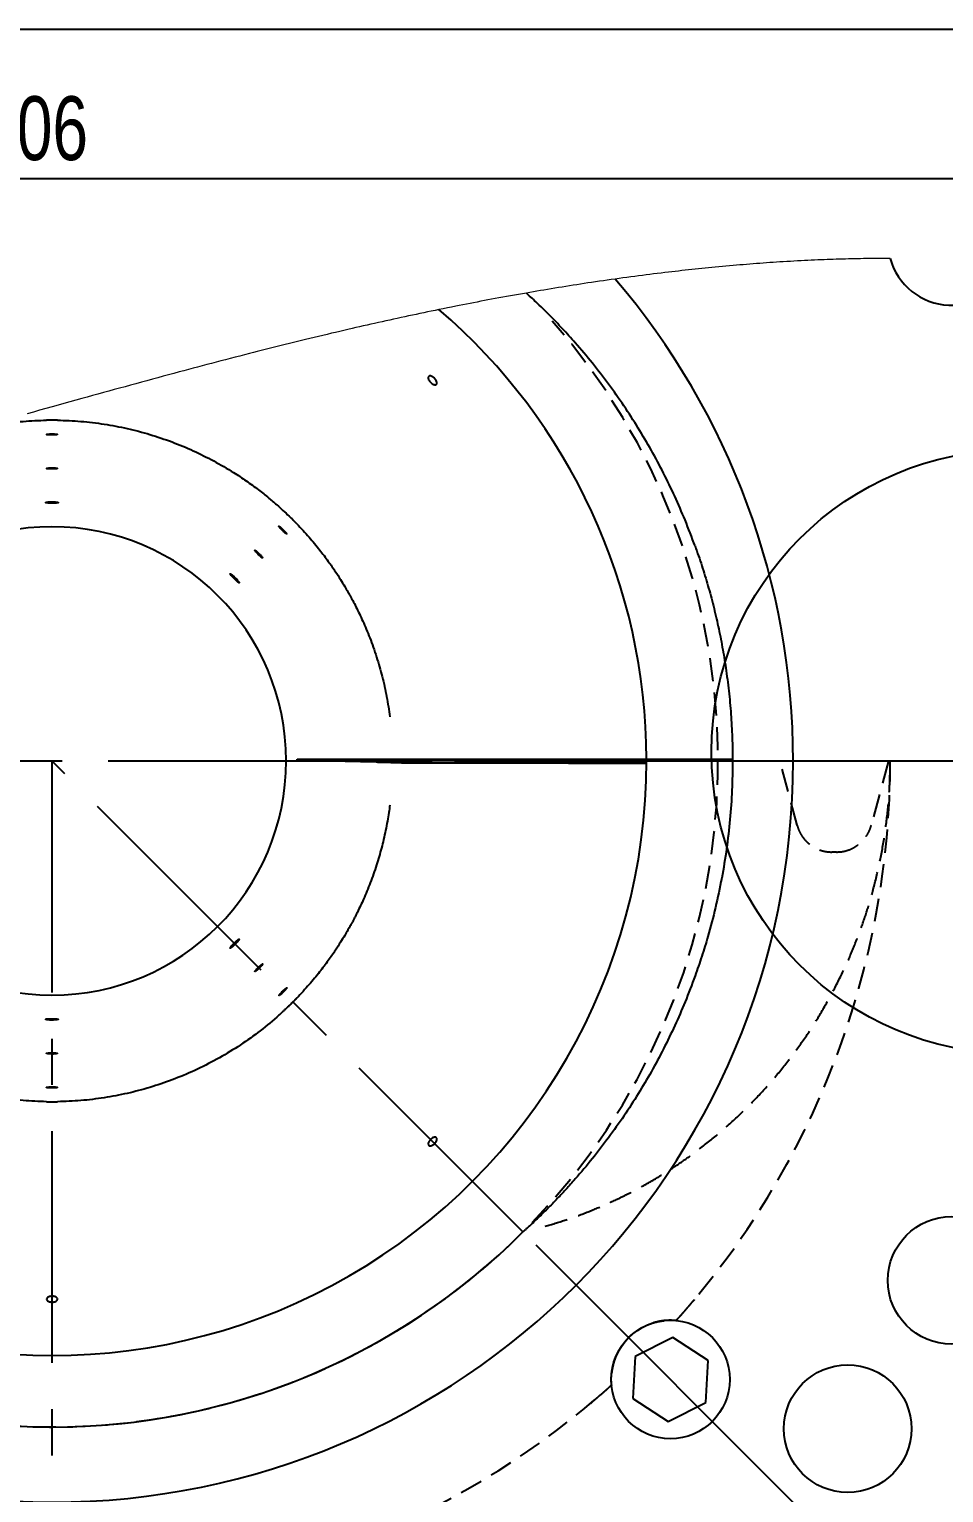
# Model space of a CAD drawing. Header units: millimetres. Extents: x 8 to 872, y 8 to 585.
# Drawn here: x 116.1 to 166.3, y 504.7 to 585 of the extents above; entities that cross this region are included whole.
import ezdxf

# ---------------------------------------------------------------- set-up
doc = ezdxf.new("R2010")
doc.units = ezdxf.units.MM
doc.linetypes.add('CENTERX2', pattern=[20.32, 12.7, -2.54, 2.54, -2.54])
doc.linetypes.add('HIDDEN', pattern=[1.905, 1.27, -0.635])
for name, color, linetype in [('CENTERLINE', 4, 'CENTERX2'), ('DETAIL', 3, 'Continuous'), ('DIMENSIONS', 2, 'Continuous'), ('HIDDEN', 3, 'HIDDEN')]:
    doc.layers.add(name, color=color, linetype=linetype)
doc.layers.add('OUTLINE', color=7, linetype='Continuous', lineweight=25)
doc.styles.add('SLDTEXTSTYLE0', font='TXT', dxfattribs={"width": 0.75})
doc.dimstyles.new('SLDDIMSTYLE2', dxfattribs={"dimtxt": 3.5, "dimasz": 2, "dimexe": 0, "dimexo": 0.0625, "dimgap": 0.875, "dimtad": 1, "dimrnd": 1e-09, "dimzin": 12, "dimdsep": 46, "dimtxsty": 'SLDTEXTSTYLE0', "dimsah": 1, "dimcen": 0.09, "dimadec": 0, "dimazin": 3, "dimtfac": 1, "dimtofl": 0, "dimtmove": 0, "dimatfit": 3, "dimfxl": 0, "dimfrac": 2, "dimtolj": 1, "dimtzin": 12, "dimarcsym": 0})
doc.dimstyles.new('SLDDIMSTYLE8', dxfattribs={"dimtxt": 3.5, "dimasz": 2, "dimexe": 0, "dimexo": 0.0625, "dimgap": 0.875, "dimtad": 1, "dimdec": 4, "dimzin": 12, "dimdsep": 46, "dimtxsty": 'SLDTEXTSTYLE0', "dimsah": 1, "dimcen": 0.09, "dimazin": 3, "dimtfac": 1, "dimtofl": 0, "dimtmove": 0, "dimatfit": 3, "dimfxl": 0, "dimfrac": 2, "dimtolj": 1, "dimtzin": 12, "dimarcsym": 0})

# ---------------------------------------------------------------- blocks, each defined once
blk = doc.blocks.new('_D_62')
at = {"layer": 'DIMENSIONS'}
for p, q in [((169.48, 544.855), (205.285, 544.855)), ((143.911, 518.303), (179.532, 482.682))]:
    blk.add_line(p, q, dxfattribs=at)
blk.add_arc((117.359, 544.855), 85.926, 315, 0, dxfattribs=at)
for points in [[(203.285, 544.855), (202.761, 542.861), (203.761, 542.849)], [(178.118, 484.096), (179.873, 485.178), (179.158, 485.876)]]:
    blk.add_solid(points, dxfattribs=at)
at = {"layer": 'DIMENSIONS', "char_height": 3.5, "attachment_point": 1, "rotation": 67.5, "style": 'SLDTEXTSTYLE0'}
for s, insert in [('Relief', (191.837, 511.917)), ('45°', (188.642, 504.203))]:
    blk.add_mtext(s, dxfattribs=dict(at, insert=insert))
blk = doc.blocks.new('_D_65')
at = {"layer": 'DIMENSIONS'}
for p, q in [((64.359, 545.855), (64.359, 578.811)), ((170.359, 545.855), (170.359, 578.811)), ((64.359, 576.811), (170.359, 576.811))]:
    blk.add_line(p, q, dxfattribs=at)
for points in [[(64.359, 576.811), (66.359, 576.311), (66.359, 577.311)], [(170.359, 576.811), (168.359, 577.311), (168.359, 576.311)]]:
    blk.add_solid(points, dxfattribs=at)
at = {"layer": 'DIMENSIONS', "insert": (113.48, 581.323), "char_height": 3.5, "attachment_point": 1, "style": 'SLDTEXTSTYLE0'}
blk.add_mtext('106', dxfattribs=at)

msp = doc.modelspace()

# ---------------------------------------------------------------- linework, layer by layer
at = {"color": 7, "linetype": 'Continuous', "lineweight": 18, "flags": 128}
msp.add_lwpolyline([(163.35133, 572.42438), (163.18766, 572.42447), (163.02387, 572.42425), (162.85998, 572.4237), (162.69598, 572.42285), (162.53187, 572.42168), (162.37061, 572.42022), (162.20924, 572.41847), (162.04778, 572.41641), (161.88623, 572.41406), (161.72129, 572.41136), (161.55626, 572.40834), (161.39114, 572.40503), (161.22592, 572.4014), (161.06062, 572.39748), (160.89523, 572.39325), (160.72976, 572.38872), (160.56421, 572.38389), (160.39858, 572.37876), (160.23286, 572.37334), (160.06707, 572.36762), (159.90121, 572.36161), (159.73527, 572.3553), (159.56926, 572.3487), (159.38658, 572.34111), (159.2038, 572.33317), (159.02095, 572.32488), (158.83802, 572.31625), (158.65501, 572.30727), (158.46084, 572.29737), (158.26658, 572.28709), (158.07225, 572.27643), (157.87784, 572.26539), (157.68337, 572.25397), (157.48882, 572.24218), (157.30534, 572.23072), (157.1218, 572.21893), (156.9382, 572.20682), (156.75455, 572.19438), (156.57086, 572.18161), (156.38711, 572.16852), (156.20333, 572.15511), (156.0195, 572.14138), (155.83563, 572.12734), (155.65173, 572.11298), (155.47108, 572.09857), (155.29039, 572.08386), (155.10968, 572.06886), (154.92893, 572.05355), (154.73373, 572.03669), (154.53849, 572.01949), (154.34324, 572.00194), (154.14796, 571.98406), (153.95267, 571.96584), (153.75736, 571.94729), (153.5732, 571.92949), (153.38903, 571.9114), (153.20485, 571.89302), (153.02068, 571.87435), (152.8365, 571.85538), (152.65232, 571.83614), (152.46815, 571.81661), (152.28398, 571.79679), (152.09982, 571.77669), (151.91567, 571.75632), (151.73482, 571.73603), (151.55398, 571.71549), (151.37316, 571.69467), (151.19237, 571.6736), (150.98694, 571.64933), (150.78154, 571.62473), (150.57618, 571.59979), (150.37085, 571.57453), (150.16557, 571.54893), (149.96032, 571.52301), (149.75513, 571.49678), (149.54998, 571.47021), (149.33512, 571.44205), (149.12033, 571.41354), (148.9056, 571.38468), (148.69094, 571.35549), (148.47635, 571.32595), (148.26184, 571.29608), (148.04648, 571.26575), (147.8312, 571.23509), (147.61601, 571.2041), (147.40092, 571.17278), (147.18592, 571.14114), (146.97102, 571.10917), (146.76849, 571.07875), (146.56607, 571.04804), (146.36374, 571.01705), (146.16151, 570.98579), (145.95939, 570.95426), (145.75738, 570.92245), (145.55548, 570.89038), (145.35369, 570.85805), (145.15202, 570.82545), (144.95048, 570.79259), (144.75265, 570.76006), (144.55495, 570.72729), (144.35737, 570.69427), (144.15992, 570.66101), (143.96764, 570.62837), (143.77548, 570.5955), (143.58345, 570.5624), (143.39156, 570.52909), (143.17452, 570.49111), (142.95765, 570.45286), (142.74097, 570.41433), (142.52447, 570.37553), (142.30817, 570.33645), (142.09205, 570.29712), (141.87614, 570.25751), (141.6784, 570.22098), (141.48084, 570.18424), (141.28344, 570.14728), (141.08623, 570.11011), (140.88921, 570.07272), (140.69237, 570.03514), (140.49571, 569.99734), (140.29925, 569.95935), (140.10299, 569.92115), (139.90692, 569.88276), (139.71106, 569.84417), (139.5154, 569.80539), (139.28507, 569.75944), (139.05503, 569.71322), (138.82529, 569.66675), (138.59586, 569.62003), (138.38521, 569.57686), (138.17482, 569.53347), (137.96471, 569.48989), (137.75485, 569.4461), (137.54526, 569.40211), (137.33967, 569.35871), (137.13433, 569.31512), (136.92924, 569.27135), (136.7244, 569.22739), (136.51563, 569.18234), (136.30711, 569.1371), (136.09885, 569.09168), (135.89085, 569.04607), (135.68309, 569.00028), (135.47558, 568.95431), (135.26831, 568.90816), (135.06129, 568.86184), (134.85452, 568.81534), (134.64799, 568.76867), (134.4417, 568.72183), (134.23564, 568.67482), (134.02983, 568.62765), (133.82424, 568.58031), (133.59838, 568.52806), (133.37279, 568.47562), (133.14748, 568.42298), (132.92244, 568.37016), (132.69768, 568.31716), (132.4596, 568.26075), (132.22182, 568.20413), (131.98434, 568.14733), (131.74716, 568.09033), (131.51027, 568.03314), (131.27368, 567.97577), (131.05087, 567.92151), (130.82832, 567.86709), (130.60602, 567.81251), (130.38398, 567.75778), (130.16218, 567.7029), (129.94063, 567.64788), (129.71933, 567.5927), (129.49826, 567.53739), (129.27744, 567.48194), (129.05686, 567.42635), (128.84045, 567.37163), (128.62426, 567.31678), (128.40829, 567.26181), (128.19255, 567.20672), (127.92955, 567.13932), (127.66687, 567.07176), (127.40451, 567.00403), (127.14247, 566.93614), (126.88074, 566.8681), (126.62398, 566.80113), (126.36752, 566.73401), (126.11135, 566.66677), (125.85546, 566.59939), (125.60311, 566.53274), (125.35104, 566.46598), (125.09923, 566.39911), (124.84769, 566.33213), (124.59642, 566.26504), (124.3454, 566.19785), (124.04988, 566.11854), (123.75472, 566.03911), (123.4599, 565.95956), (123.16541, 565.8799), (122.86526, 565.79851), (122.56545, 565.71702), (122.26598, 565.63544), (121.96683, 565.55378), (121.66801, 565.47204), (121.3695, 565.39024), (121.0713, 565.30837), (120.77341, 565.22645), (120.47582, 565.14449), (120.17852, 565.0625), (119.8815, 564.98047), (119.58477, 564.89843), (119.28831, 564.81637), (118.99213, 564.73431), (118.66662, 564.64405), (118.34143, 564.5538), (118.01654, 564.46358), (117.69194, 564.37339), (117.36763, 564.28325), (117.02397, 564.18771), (116.68061, 564.09225), (116.33755, 563.99687), (115.99478, 563.9016)], dxfattribs=at)
at = {"layer": 'CENTERLINE'}
for p, q in [((79.80918, 544.85491), (154.90918, 544.85491)), ((143.20394, 519.01015), (117.35918, 544.85491)), ((117.35918, 544.85491), (117.35918, 464.40584))]:
    msp.add_line(p, q, dxfattribs=at)
at = {"layer": 'DETAIL'}
msp.add_circle((170.10918, 545.35491), 16.55999, dxfattribs=at)
at = {"layer": 'HIDDEN'}
for p, q in [((154.70918, 544.85491), (157.30843, 544.85491)), ((158.2427, 541.33727), (157.30843, 544.85491)), ((163.26165, 544.85491), (162.32556, 541.33727)), ((163.26165, 544.85491), (163.35918, 544.85491)), ((160.40779, 539.85491), (160.15854, 539.85491))]:
    msp.add_line(p, q, dxfattribs=at)
for centre, radius, start, end in [((117.35918, 544.85491), 36.55, 160.8378047, 41.3195686), ((117.35918, 544.85491), 46, 318.1240034, 0.0000003), ((117.35918, 544.8549), 36.55, 224.9999969, 315.0000031), ((117.35919, 544.85489), 45.99999, 273.1239975, 311.8760016)]:
    msp.add_arc(centre, radius, start, end, dxfattribs=at)
for points, knots in [([(144.42475, 519.32279), (144.78668, 519.43053), (145.5113, 519.64622), (146.57894, 520.0321), (147.63042, 520.46239), (148.67354, 520.94601), (149.70593, 521.48304), (150.72491, 522.07416), (151.71677, 522.71177), (152.7491, 523.44378), (153.81178, 524.28248), (154.89305, 525.23798), (155.92309, 526.25356), (156.89738, 527.32449), (157.81158, 528.4459), (158.66429, 529.61772), (159.4527, 530.83781), (160.17595, 532.10268), (160.77995, 533.30636), (161.28012, 534.43645), (161.69222, 535.48378), (162.06043, 536.54771), (162.41612, 537.73292), (162.74098, 539.04366), (163.01605, 540.4814), (163.21224, 541.93318), (163.33599, 543.39256), (163.35146, 544.36781), (163.35918, 544.85491)], [0, 0, 0, 0, 0.03321542, 0.06649958, 0.09981857, 0.13313746, 0.16761299, 0.20215811, 0.23673585, 0.27130846, 0.31345285, 0.35576685, 0.39818644, 0.44064444, 0.48307302, 0.52540521, 0.56807416, 0.61080311, 0.65352484, 0.68648814, 0.71949292, 0.75250856, 0.78550433, 0.82832245, 0.87124783, 0.91421412, 0.95715372, 1, 1, 1, 1]), ([(158.2427, 541.33727), (158.27667, 541.23067), (158.34443, 541.01801), (158.51014, 540.72645), (158.71774, 540.46701), (158.96584, 540.24489), (159.2484, 540.06733), (159.54855, 539.94319), (159.85479, 539.86868), (160.0573, 539.8595), (160.15854, 539.85491)], [0, 0, 0, 0, 0.12869696, 0.25674112, 0.38392232, 0.51038825, 0.63880292, 0.76673826, 0.88339221, 1, 1, 1, 1]), ([(160.40779, 539.85491), (160.51735, 539.8603), (160.7368, 539.87111), (161.06148, 539.95686), (161.37208, 540.09566), (161.65783, 540.28842), (161.9057, 540.52797), (162.09761, 540.7903), (162.23988, 541.06266), (162.29697, 541.24565), (162.32556, 541.33727)], [0, 0, 0, 0, 0.12612772, 0.25261559, 0.38426049, 0.516601, 0.64769223, 0.77948163, 0.88958443, 1, 1, 1, 1]), ([(151.81383, 514.37742), (151.71099, 514.26198), (151.49586, 514.0205), (151.85497, 514.42299), (152.01482, 514.60594), (152.1914, 514.80928), (152.33099, 514.97206), (152.43846, 515.09829), (152.52354, 515.19908), (152.5592, 515.24134), (152.59978, 515.28966), (152.55347, 515.23462), (152.51767, 515.19202), (152.42806, 515.08605), (152.31881, 514.95782), (152.17496, 514.7903), (152.00435, 514.59362), (151.88013, 514.45265), (151.81383, 514.37742)], [0, 0, 0, 0, 0.1022092, 0.21380308, 0.31381866, 0.40037192, 0.47243701, 0.52950548, 0.57047887, 0.59468288, 0.60220916, 0.61150455, 0.6376763, 0.68022688, 0.73834238, 0.81177916, 0.89954992, 1, 1, 1, 1]), ([(151.61038, 514.14895), (151.4924, 514.15643), (151.25525, 514.17145), (150.89804, 514.14465), (150.54299, 514.08152), (150.19467, 513.97674), (149.85774, 513.83335), (149.54203, 513.6552), (149.25218, 513.44493), (148.9901, 513.20825), (148.75738, 512.94779), (148.5572, 512.66717), (148.38945, 512.37177), (148.25294, 512.06058), (148.15028, 511.73684), (148.08243, 511.40482), (148.04177, 511.02582), (148.05655, 510.75875), (148.06513, 510.60371)], [0, 0, 0, 0, 0.0619111, 0.1244403, 0.18721541, 0.25064223, 0.31467485, 0.37879452, 0.44024717, 0.50201193, 0.56356276, 0.62297084, 0.68237247, 0.74132727, 0.80078587, 0.8600442, 0.91874796, 1, 1, 1, 1]), ([(148.06513, 510.60371), (148.05762, 510.7231), (148.04253, 510.96271), (148.07024, 511.32303), (148.13462, 511.67984), (148.24063, 512.02855), (148.38489, 512.36471), (148.56457, 512.68101), (148.7777, 512.97275), (149.01932, 513.23759), (149.28667, 513.47324), (149.57656, 513.67606), (149.88388, 513.84553), (150.20759, 513.9814), (150.54422, 514.08092), (150.88916, 514.14326), (151.24627, 514.17185), (151.48634, 514.15675), (151.61038, 514.14895)], [0, 0, 0, 0, 0.062644338, 0.125728219, 0.188862095, 0.252389406, 0.316339737, 0.380244586, 0.442662729, 0.505342948, 0.567810706, 0.629085168, 0.690436262, 0.751436547, 0.812761393, 0.87404928, 0.934922982, 1, 1, 1, 1]), ([(147.83667, 510.40026), (147.95211, 510.5031), (148.19359, 510.71823), (147.7911, 510.35912), (147.60815, 510.19927), (147.40481, 510.02269), (147.24202, 509.8831), (147.1158, 509.77563), (147.01501, 509.69056), (146.97275, 509.65489), (146.92443, 509.61431), (146.97947, 509.66061), (147.02207, 509.69642), (147.12803, 509.78603), (147.25627, 509.89527), (147.42378, 510.03913), (147.62047, 510.20974), (147.76144, 510.33396), (147.83667, 510.40026)], [0, 0, 0, 0, 0.10220957, 0.21380381, 0.3138193, 0.400372, 0.47243702, 0.52950544, 0.57047927, 0.59468278, 0.60220953, 0.61150491, 0.63767663, 0.68022717, 0.73834229, 0.81177934, 0.89955002, 1, 1, 1, 1])]:
    msp.add_open_spline(points, degree=3, knots=knots, dxfattribs=at)
at = {"layer": 'OUTLINE'}
for p, q in [((8, 585), (832, 585)), ((117.65786, 563.55252), (117.65902, 563.5525)), ((130.20918, 544.85491), (132.578, 544.85491)), ((130.20918, 544.85491), (130.81254, 544.85491)), ((130.81217, 544.95491), (135.14792, 544.95491)), ((132.578, 544.85491), (135.14811, 544.79778)), ((138.61027, 544.85491), (132.578, 544.85491)), ((135.14792, 544.95491), (136.0587, 544.95491)), ((136.0587, 544.95491), (142.12573, 544.95491)), ((141.131, 544.79903), (138.61027, 544.85491)), ((143.15645, 544.85491), (138.61027, 544.85491)), ((143.15645, 544.85491), (140.17249, 544.85491)), ((142.08363, 544.76366), (142.08294, 544.76623)), ((142.12564, 544.74668), (142.1986, 544.74659)), ((142.12573, 544.95491), (142.19864, 544.95491)), ((142.19864, 544.95491), (149.9629, 544.95491)), ((144.64254, 544.85491), (143.15645, 544.85491)), ((147.08401, 544.85491), (143.15645, 544.85491)), ((143.17249, 544.9148), (143.16169, 544.95491)), ((144.64254, 544.85491), (147.06945, 544.80029)), ((146.35574, 544.75224), (144.8709, 544.75417)), ((148.05918, 544.85491), (147.08401, 544.85491)), ((148.03239, 544.95491), (148.05918, 544.85491)), ((148.03542, 544.76623), (148.03473, 544.76366)), ((148.99022, 544.85491), (148.05918, 544.85491)), ((148.97274, 544.76034), (149.98402, 544.75892)), ((149.98416, 544.85491), (148.99022, 544.85491)), ((149.98401, 544.95491), (154.70734, 544.95491)), ((149.98416, 544.85491), (154.70918, 544.85491)), ((154.70918, 544.85491), (158.0304, 544.85491)), ((158.0304, 544.85491), (170.35918, 544.85491)), ((158.0304, 544.85491), (168.4798, 544.85491)), ((117.0605, 526.15729), (117.05934, 526.15731)), ((151.43111, 513.21947), (149.36892, 512.17991)), ((153.3625, 511.95335), (151.43111, 513.21947)), ((149.36892, 512.17991), (149.23812, 509.87421)), ((153.2317, 509.64765), (153.3625, 511.95335)), ((149.23812, 509.87421), (151.1695, 508.60809)), ((151.1695, 508.60809), (153.2317, 509.64765))]:
    msp.add_line(p, q, dxfattribs=at)
at = {"layer": 'OUTLINE', "flags": 128}
msp.add_lwpolyline([(143.15645, 544.85491), (143.16536, 544.86157), (143.17071, 544.88154), (143.17249, 544.9148)], dxfattribs=at)
at = {"layer": 'OUTLINE'}
for centre, radius in [((166.72263, 516.35491), 3.5), ((151.30031, 510.91378), 3.25), ((161.02372, 508.21601), 3.5)]:
    msp.add_circle(centre, radius, dxfattribs=at)
for centre, radius, start, end in [((166.72246, 573.35108), 3.49618, 195.3706482, 339.4918572), ((117.36304, 544.85562), 40.66736, 359.9989902, 40.5539892), ((117.36629, 544.85653), 32.61787, 0.172797, 49.3937505), ((117.35918, 544.85491), 12.85, 0.0000004, 179.9999996), ((117.35918, 544.85491), 40.67122, 180.0000026, 359.9999974), ((117.35918, 544.8549), 32.62498, 179.9999967, 0.0000033), ((117.35918, 544.85491), 12.85, 180.0000005, 359.9999995), ((117.39063, 544.85491), 13.42191, 359.9999993, 0.4268856), ((117.35918, 544.8549), 36.55, 224.9999969, 315.0000031)]:
    msp.add_arc(centre, radius, start, end, dxfattribs=at)
for points, knots in [([(152.64853, 556.6488), (152.46956, 557.12636), (152.12504, 558.04566), (151.54169, 559.37775), (150.92524, 560.65251), (150.25658, 561.90072), (149.53156, 563.13188), (148.74879, 564.34291), (147.9084, 565.53116), (147.01961, 566.68292), (146.17186, 567.69155), (145.38052, 568.56662), (144.65951, 569.31776), (144.07191, 569.89413), (143.64705, 570.29473), (143.47145, 570.4558), (143.39156, 570.52909)], [0, 0, 0, 0, 0.09080077, 0.17478934, 0.25884482, 0.34289529, 0.42686856, 0.51320167, 0.59959692, 0.6859585, 0.77219042, 0.83414812, 0.89602009, 0.95756851, 0.98069511, 1, 1, 1, 1]), ([(138.38909, 565.81251), (138.40165, 565.79636), (138.43269, 565.75641), (138.46781, 565.68828), (138.48606, 565.61397), (138.47725, 565.54808), (138.43377, 565.50306), (138.36844, 565.49266), (138.29431, 565.50954), (138.21532, 565.54986), (138.13922, 565.60971), (138.07377, 565.68285), (138.02576, 565.76172), (138.00026, 565.83833), (137.99975, 565.90732), (138.03254, 565.96118), (138.09329, 565.9822), (138.16497, 565.97295), (138.24294, 565.9395), (138.32147, 565.88571), (138.36625, 565.83724), (138.38909, 565.81251)], [0, 0, 0, 0, 0.04168187, 0.10305222, 0.15467417, 0.19607739, 0.23256225, 0.27359176, 0.32473417, 0.38572178, 0.45289364, 0.52106106, 0.58481427, 0.63976628, 0.68415076, 0.72122849, 0.75989645, 0.80763873, 0.86580386, 0.93155061, 1, 1, 1, 1]), ([(104.35, 558.28812), (104.38544, 558.32228), (104.45674, 558.39102), (104.56541, 558.49369), (104.67618, 558.59679), (104.78917, 558.70022), (104.90437, 558.80395), (105.31839, 559.17053), (106.05539, 559.77201), (107.15854, 560.54702), (108.31467, 561.24065), (109.51773, 561.84923), (110.74303, 562.36195), (111.98234, 562.78058), (113.22818, 563.10835), (114.49362, 563.34793), (115.77253, 563.50627), (116.63041, 563.53709), (117.05934, 563.5525)], [0, 0, 0, 0, 0.01048292, 0.02109675, 0.03184142, 0.04271693, 0.05372333, 0.0648606, 0.16050218, 0.25614375, 0.35178531, 0.44742686, 0.54306842, 0.63445474, 0.72584108, 0.81722741, 0.90861369, 1, 1, 1, 1]), ([(117.65902, 563.55247), (117.65448, 563.55266), (117.63465, 563.55347), (117.5905, 563.55486), (117.52027, 563.55666), (117.43187, 563.55797), (117.33529, 563.55828), (117.24143, 563.55741), (117.16083, 563.55583), (117.10258, 563.554), (117.07132, 563.55306), (117.06025, 563.55252), (117.05934, 563.55247)], [0, 0, 0, 0, 0.02274331, 0.09924986, 0.22093154, 0.37410629, 0.54141115, 0.703966, 0.84358808, 0.94458221, 0.99545617, 1, 1, 1, 1]), ([(117.65902, 563.5525), (118.08796, 563.53709), (118.94583, 563.50627), (120.22474, 563.34793), (121.49018, 563.10835), (122.73602, 562.78058), (123.94697, 562.37153), (125.11805, 561.8848), (126.24486, 561.32495), (127.20843, 560.76247), (128.01978, 560.22603), (128.66443, 559.75741), (129.09709, 559.41442), (129.33355, 559.21832), (129.40686, 559.15688), (129.47985, 559.09508), (129.55253, 559.0329), (129.62488, 558.97034), (129.90234, 558.72822), (130.14694, 558.49722), (130.36836, 558.28812)], [0, 0, 0, 0, 0.09138329, 0.18276648, 0.27414973, 0.36553298, 0.45691622, 0.54618116, 0.63544609, 0.72471096, 0.78363208, 0.84255329, 0.89440477, 0.90119534, 0.90798584, 0.91477633, 0.92156685, 0.92835738, 0.93514786, 1, 1, 1, 1]), ([(117.57739, 562.78751), (117.56143, 562.78908), (117.51511, 562.79363), (117.4353, 562.79711), (117.33832, 562.79846), (117.24565, 562.79513), (117.15961, 562.79238), (117.11097, 562.77909), (117.05938, 562.78104), (117.06583, 562.75026), (117.11361, 562.75587), (117.16891, 562.74276), (117.25501, 562.74206), (117.34905, 562.73936), (117.44542, 562.74132), (117.53179, 562.74247), (117.5989, 562.75335), (117.64017, 562.74997), (117.66612, 562.77407), (117.61532, 562.78129), (117.59273, 562.785), (117.57739, 562.78751)], [0, 0, 0, 0, 0.03972838, 0.11524889, 0.19802791, 0.27884434, 0.34871538, 0.39993932, 0.42720559, 0.43530653, 0.46512072, 0.51854285, 0.58995537, 0.67143223, 0.7538515, 0.82799859, 0.88563466, 0.92055805, 0.93122709, 0.95333458, 1, 1, 1, 1]), ([(117.53744, 560.92848), (117.51928, 560.92985), (117.46871, 560.93367), (117.38462, 560.93607), (117.28759, 560.93483), (117.19998, 560.93164), (117.12633, 560.92104), (117.08624, 560.91943), (117.05047, 560.89919), (117.09495, 560.8859), (117.13515, 560.88245), (117.2143, 560.87584), (117.30313, 560.87366), (117.40119, 560.87328), (117.49136, 560.87577), (117.57432, 560.88035), (117.61608, 560.88716), (117.66622, 560.89453), (117.64, 560.91977), (117.59847, 560.91892), (117.5608, 560.92482), (117.53744, 560.92848)], [0, 0, 0, 0, 0.04493757, 0.12511668, 0.20770184, 0.28352139, 0.34420339, 0.3832013, 0.39770682, 0.41581124, 0.45850838, 0.52209112, 0.59962589, 0.68245775, 0.76132074, 0.82743108, 0.87353981, 0.89523793, 0.90672618, 0.94215219, 1, 1, 1, 1]), ([(117.64098, 559.05389), (117.6244, 559.0562), (117.57476, 559.0631), (117.4865, 559.06898), (117.37605, 559.0723), (117.26352, 559.06994), (117.16225, 559.0662), (117.08161, 559.05174), (117.03375, 559.05203), (117.00033, 559.02382), (117.05753, 559.01376), (117.10563, 559.00707), (117.20149, 559.00149), (117.3063, 558.99887), (117.42074, 558.9991), (117.52471, 559.00151), (117.61819, 559.00835), (117.66537, 559.01294), (117.71905, 559.0267), (117.67986, 559.05174), (117.65745, 559.05298), (117.64098, 559.05389)], [0, 0, 0, 0, 0.0354068, 0.10598247, 0.18689181, 0.26915212, 0.3436535, 0.40219939, 0.4385136, 0.45068825, 0.47148657, 0.51675127, 0.58226015, 0.66083002, 0.74366396, 0.82148909, 0.88565158, 0.9291375, 0.94804019, 0.96182123, 1, 1, 1, 1]), ([(130.79239, 557.86408), (130.78931, 557.86742), (130.77586, 557.88202), (130.74562, 557.91421), (130.69723, 557.96514), (130.63564, 558.02857), (130.56757, 558.09708), (130.50058, 558.16284), (130.44247, 558.21871), (130.4, 558.25862), (130.37722, 558.28005), (130.36902, 558.28749), (130.36834, 558.2881)], [0, 0, 0, 0, 0.02274283, 0.0992494, 0.22093093, 0.37410654, 0.54141141, 0.7039682, 0.84358964, 0.94458294, 0.99545708, 1, 1, 1, 1]), ([(130.20235, 557.36993), (130.19295, 557.3817), (130.16517, 557.41648), (130.11317, 557.47413), (130.04692, 557.5433), (129.97772, 557.60876), (129.91536, 557.66812), (129.86218, 557.70202), (129.83394, 557.73578), (129.80194, 557.72773), (129.83854, 557.68959), (129.8628, 557.65154), (129.92131, 557.58938), (129.98399, 557.52293), (130.05382, 557.45448), (130.11713, 557.39372), (130.17612, 557.34586), (130.20457, 557.31852), (130.24386, 557.30271), (130.2245, 557.34337), (130.21155, 557.35889), (130.20235, 557.36993)], [0, 0, 0, 0, 0.03725452, 0.1100948, 0.19201578, 0.27389593, 0.34662853, 0.40217202, 0.43461045, 0.44369686, 0.46824218, 0.51708422, 0.58528319, 0.66530469, 0.748195, 0.8246794, 0.88624539, 0.92617938, 0.94125761, 0.95821125, 1, 1, 1, 1]), ([(130.79239, 557.86409), (131.02175, 557.61985), (131.45607, 557.15734), (132.02716, 556.46356), (132.50427, 555.83224), (132.88349, 555.28595), (133.18035, 554.82771), (133.40717, 554.45717), (133.5737, 554.17186), (133.6909, 553.96404), (133.76772, 553.82463), (133.81733, 553.73306), (133.84362, 553.68404), (133.8531, 553.6663), (133.85636, 553.6602), (133.85761, 553.65785), (133.85813, 553.65688), (133.85835, 553.65646), (133.85845, 553.65628), (133.85849, 553.6562), (133.85851, 553.65617), (133.85852, 553.65615), (133.92961, 553.54626), (134.04014, 553.29797), (134.23268, 552.92335), (134.4208, 552.51295), (134.61298, 552.07181), (134.80386, 551.59762), (134.9919, 551.0903), (135.22999, 550.38442), (135.48856, 549.48154), (135.73732, 548.38579), (135.84706, 547.64523), (135.90193, 547.27494)], [0, 0, 0, 0, 0.08402679, 0.15911803, 0.22527328, 0.28249205, 0.32589381, 0.36221855, 0.39146609, 0.40875719, 0.42206722, 0.43139617, 0.43488136, 0.43601942, 0.43644348, 0.4366153, 0.43668804, 0.43671947, 0.4367332, 0.43673919, 0.43674184, 0.43674302, 0.43674393, 0.46947899, 0.50471409, 0.54244912, 0.58268416, 0.62541921, 0.67065422, 0.71838904, 0.81225951, 0.90612641, 1, 1, 1, 1]), ([(152.64853, 556.6488), (152.77459, 556.28832), (153.02677, 555.56724), (153.35959, 554.47064), (153.65974, 553.36086), (153.92308, 552.23779), (154.14989, 551.10293), (154.34535, 549.92155), (154.50447, 548.69432), (154.62237, 547.4198), (154.69335, 546.1395), (154.70918, 545.28314), (154.70918, 544.85497), (154.70918, 544.85491)], [0, 0, 0, 0, 0.095212024, 0.19045048, 0.28566369, 0.381823714, 0.478010791, 0.574171602, 0.680334951, 0.786498533, 0.893240916, 0.999983377, 1, 1, 1, 1]), ([(128.77373, 556.18064), (128.75921, 556.19573), (128.72171, 556.23471), (128.66112, 556.29166), (128.59833, 556.3507), (128.54476, 556.38443), (128.51552, 556.41765), (128.4831, 556.40891), (128.51846, 556.37046), (128.54315, 556.33202), (128.60114, 556.26983), (128.66384, 556.2033), (128.73364, 556.13487), (128.79713, 556.0741), (128.85626, 556.0265), (128.88533, 555.999), (128.92509, 555.98392), (128.90699, 556.02516), (128.88143, 556.05612), (128.83315, 556.11743), (128.79484, 556.15818), (128.77373, 556.18064)], [0, 0, 0, 0, 0.05169627, 0.13343517, 0.20610103, 0.26169064, 0.29433314, 0.3040072, 0.32855836, 0.37725554, 0.44526858, 0.52510645, 0.60783944, 0.68422018, 0.74576243, 0.78578715, 0.80122053, 0.81836, 0.86008691, 0.92290386, 1, 1, 1, 1]), ([(127.33077, 554.98512), (127.31441, 555.00001), (127.27613, 555.03484), (127.21541, 555.08285), (127.17855, 555.11198), (127.1299, 555.13518), (127.1452, 555.08945), (127.17807, 555.05618), (127.23252, 554.98803), (127.30345, 554.91439), (127.38305, 554.83299), (127.4609, 554.75946), (127.53316, 554.69093), (127.57947, 554.66158), (127.62297, 554.61888), (127.63656, 554.65492), (127.59702, 554.68984), (127.55964, 554.75124), (127.49102, 554.82464), (127.41535, 554.90562), (127.35899, 554.95859), (127.33077, 554.98512)], [0, 0, 0, 0, 0.04733692, 0.11077468, 0.15331975, 0.17127403, 0.18593964, 0.22514439, 0.28606629, 0.36211826, 0.44480746, 0.52486486, 0.59337331, 0.64278647, 0.66812352, 0.67743306, 0.70929932, 0.76424245, 0.83650462, 0.91811194, 1, 1, 1, 1]), ([(135.14811, 544.79778), (135.23944, 544.79598), (135.40583, 544.79269), (135.63095, 544.78707), (135.8074, 544.78254), (135.93468, 544.77637), (136.01352, 544.77457), (136.04905, 544.76836), (136.05876, 544.76666)], [0, 0, 0, 0, 0.300630467, 0.547745585, 0.741244086, 0.881372111, 0.967574301, 1, 1, 1, 1]), ([(136.05876, 544.76666), (136.06936, 544.76604), (136.11048, 544.76364), (136.2021, 544.76335), (136.35554, 544.76117), (136.57166, 544.7599), (136.85082, 544.75825), (137.18693, 544.7568), (137.57783, 544.75537), (138.02115, 544.75401), (138.52406, 544.75269), (139.08605, 544.75142), (139.70631, 544.7502), (140.27613, 544.74923), (140.78293, 544.74845), (141.21566, 544.74783), (141.66506, 544.74723), (141.97039, 544.74686), (142.12565, 544.74668)], [0, 0, 0, 0, 0.005247919, 0.020364685, 0.045285166, 0.081140095, 0.127229652, 0.183328893, 0.247337276, 0.320522199, 0.40254658, 0.496015139, 0.59841651, 0.709251497, 0.777781217, 0.849019397, 0.923224545, 1, 1, 1, 1]), ([(142.08294, 544.76623), (142.0738, 544.76801), (142.03846, 544.77487), (141.95809, 544.77622), (141.82599, 544.78301), (141.64097, 544.78764), (141.4035, 544.79366), (141.22766, 544.79713), (141.131, 544.79903)], [0, 0, 0, 0, 0.02928951, 0.11323608, 0.25202509, 0.44627698, 0.6956354, 1, 1, 1, 1]), ([(144.8709, 544.75417), (144.69961, 544.7544), (144.37215, 544.75485), (143.90101, 544.75566), (143.47563, 544.75652), (143.10181, 544.75745), (142.78611, 544.75839), (142.5285, 544.75948), (142.32933, 544.76027), (142.19435, 544.76178), (142.11951, 544.76195), (142.09088, 544.76331), (142.08363, 544.76366)], [0, 0, 0, 0, 0.18436473, 0.35245207, 0.50709012, 0.64220042, 0.7547972, 0.84687997, 0.91947665, 0.96915265, 0.99219129, 1, 1, 1, 1]), ([(142.1986, 544.74659), (142.4934, 544.74624), (143.07083, 544.74554), (143.91801, 544.74443), (144.72654, 544.74331), (145.50155, 544.74216), (146.24106, 544.74099), (146.94319, 544.7398), (147.59887, 544.7386), (148.2016, 544.73742), (148.75131, 544.73626), (149.24817, 544.73511), (149.65291, 544.73411), (149.89189, 544.73343), (149.98107, 544.73318)], [0, 0, 0, 0, 0.11363987, 0.222588716, 0.326571776, 0.425312855, 0.521341285, 0.611640442, 0.695970988, 0.774093585, 0.843980555, 0.907876418, 0.965624649, 1, 1, 1, 1]), ([(149.98142, 544.74702), (149.86935, 544.7472), (149.49906, 544.74781), (148.86019, 544.74878), (148.05346, 544.74996), (147.21519, 544.75112), (146.6455, 544.75186), (146.35574, 544.75224)], [0, 0, 0, 0, 0.09272952, 0.30639063, 0.52862085, 0.76024627, 1, 1, 1, 1]), ([(147.06945, 544.80029), (147.16803, 544.79831), (147.34726, 544.79472), (147.5891, 544.78843), (147.77736, 544.78376), (147.91123, 544.77642), (147.99205, 544.77553), (148.02683, 544.76807), (148.03542, 544.76623)], [0, 0, 0, 0, 0.30587337, 0.556134, 0.75067563, 0.88974963, 0.97278029, 1, 1, 1, 1]), ([(148.03473, 544.76366), (148.04856, 544.76337), (148.08024, 544.7627), (148.13692, 544.76249), (148.24803, 544.76186), (148.38606, 544.76149), (148.55, 544.76108), (148.73773, 544.7607), (148.88068, 544.76048), (148.97274, 544.76034)], [0, 0, 0, 0, 0.04423347, 0.10134816, 0.18125444, 0.39960917, 0.54280367, 0.70557329, 1, 1, 1, 1]), ([(154.70918, 544.85491), (154.70198, 544.31841), (154.68758, 543.24514), (154.57164, 541.63882), (154.38582, 540.02873), (154.12137, 538.4186), (153.77989, 536.81214), (153.40456, 535.38625), (153.02458, 534.13613), (152.77392, 533.41951), (152.64853, 533.06101)], [0, 0, 0, 0, 0.13376086, 0.26759332, 0.40135362, 0.53778328, 0.67428835, 0.81071636, 0.90530775, 1, 1, 1, 1]), ([(135.90193, 542.43487), (135.88282, 542.29556), (135.84244, 542.00125), (135.76478, 541.53833), (135.66973, 541.04641), (135.56002, 540.55348), (135.44015, 540.07517), (135.31118, 539.61153), (135.11504, 538.97075), (134.83912, 538.18555), (134.48294, 537.32345), (134.2214, 536.76581), (134.07611, 536.47413), (134.03251, 536.38772), (133.98896, 536.30251), (133.94547, 536.21848), (133.90207, 536.13563), (133.86305, 536.06204), (133.8093, 535.96169), (133.72304, 535.80319), (133.58815, 535.56269), (133.40725, 535.25278), (133.18044, 534.88225), (132.88359, 534.42401), (132.50437, 533.8777), (132.02723, 533.24634), (131.45612, 532.55252), (131.02177, 532.08998), (130.79239, 531.84572)], [0, 0, 0, 0, 0.03527193, 0.07451381, 0.11772552, 0.16093731, 0.20117178, 0.24140616, 0.28164059, 0.36925633, 0.45005679, 0.51552475, 0.52370764, 0.53179989, 0.53980164, 0.54771289, 0.55553352, 0.56326372, 0.56860776, 0.58408917, 0.60852903, 0.63777389, 0.67409665, 0.71749728, 0.77471674, 0.8408741, 0.91596869, 1, 1, 1, 1]), ([(127.56391, 534.96904), (127.57464, 534.98313), (127.59718, 535.01271), (127.62126, 535.03982), (127.63679, 535.08693), (127.58961, 535.06369), (127.55458, 535.03265), (127.48462, 534.97396), (127.41004, 534.90253), (127.32875, 534.82216), (127.25604, 534.74548), (127.19006, 534.67331), (127.1612, 534.63201), (127.12348, 534.58534), (127.16467, 534.58251), (127.19825, 534.61859), (127.2635, 534.66178), (127.33736, 534.73051), (127.41838, 534.80776), (127.49526, 534.88806), (127.54201, 534.94321), (127.56391, 534.96904)], [0, 0, 0, 0, 0.03633798, 0.07628532, 0.09169189, 0.10884314, 0.15060273, 0.2134819, 0.29063777, 0.37344261, 0.45261863, 0.51935312, 0.56631517, 0.5889342, 0.59976871, 0.63428567, 0.6913935, 0.76503387, 0.84706734, 0.92838552, 1, 1, 1, 1]), ([(128.89195, 533.66716), (128.89699, 533.67478), (128.9062, 533.6887), (128.92818, 533.72068), (128.89166, 533.71833), (128.86419, 533.68738), (128.80837, 533.64678), (128.74614, 533.58655), (128.67653, 533.51958), (128.61221, 533.45136), (128.55218, 533.38971), (128.52326, 533.34246), (128.4857, 533.31091), (128.50588, 533.2862), (128.54052, 533.32287), (128.58621, 533.34884), (128.64924, 533.4073), (128.71753, 533.47067), (128.78487, 533.54028), (128.84393, 533.60516), (128.87724, 533.64817), (128.89195, 533.66716)], [0, 0, 0, 0, 0.02616934, 0.04782513, 0.05937908, 0.09494687, 0.15299909, 0.22733135, 0.30967573, 0.39081477, 0.4616962, 0.51449035, 0.54371347, 0.55230894, 0.58036218, 0.63211494, 0.70226044, 0.78308538, 0.8656061, 0.94067118, 1, 1, 1, 1]), ([(130.16394, 532.29305), (130.17475, 532.30574), (130.19823, 532.33331), (130.21656, 532.36042), (130.24681, 532.40184), (130.21095, 532.39912), (130.18415, 532.36803), (130.12859, 532.32748), (130.0666, 532.2672), (129.99701, 532.20028), (129.93262, 532.13202), (129.87225, 532.0706), (129.84321, 532.02305), (129.80506, 531.99259), (129.82391, 531.96755), (129.85822, 532.00545), (129.90294, 532.03097), (129.96566, 532.08998), (130.03361, 532.15341), (130.10143, 532.22265), (130.14376, 532.27033), (130.16394, 532.29305)], [0, 0, 0, 0, 0.03952623, 0.08579078, 0.10745598, 0.11845343, 0.15380005, 0.21178137, 0.28615538, 0.36864149, 0.45000106, 0.52114676, 0.57419698, 0.6035734, 0.61160501, 0.63930979, 0.69090521, 0.76103909, 0.84197282, 0.92469417, 1, 1, 1, 1]), ([(152.64853, 533.06101), (152.46956, 532.58345), (152.12504, 531.66415), (151.54169, 530.33206), (150.92524, 529.05731), (150.25658, 527.8091), (149.53156, 526.57794), (148.74879, 525.3669), (147.9084, 524.17865), (147.01962, 523.02689), (146.22814, 522.08527), (145.55699, 521.33726), (145.02223, 520.76745), (144.47531, 520.21038), (144.00996, 519.75714), (143.68002, 519.44641), (143.4917, 519.27201), (143.36138, 519.15262), (143.2696, 519.0694), (143.22136, 519.02585), (143.20879, 519.01453), (143.20479, 519.01093), (143.20394, 519.01015)], [0, 0, 0, 0, 0.08945406, 0.17219697, 0.25500578, 0.33780966, 0.42053749, 0.50559015, 0.59070403, 0.67578476, 0.76073773, 0.80642767, 0.85207497, 0.89781457, 0.94336966, 0.9660252, 0.97732184, 0.9883969, 0.99703151, 0.99905647, 0.99979763, 1, 1, 1, 1]), ([(130.36834, 531.42171), (130.37169, 531.42479), (130.38628, 531.43824), (130.41848, 531.46848), (130.46941, 531.51686), (130.53285, 531.57844), (130.60136, 531.64652), (130.66712, 531.7135), (130.723, 531.77161), (130.7629, 531.81408), (130.78434, 531.83685), (130.79178, 531.84506), (130.79239, 531.84573)], [0, 0, 0, 0, 0.02274177, 0.09924984, 0.22093164, 0.37410737, 0.54141005, 0.70396787, 0.84358913, 0.9445821, 0.99545697, 1, 1, 1, 1]), ([(130.79239, 531.84572), (130.78851, 531.84172), (130.77331, 531.82603), (130.74059, 531.7924), (130.68994, 531.74067), (130.62693, 531.67689), (130.55853, 531.60838), (130.49245, 531.54288), (130.43622, 531.48768), (130.39635, 531.44883), (130.37562, 531.42872), (130.36872, 531.42204), (130.36836, 531.42169)], [0, 0, 0, 0, 0.02787883, 0.10926943, 0.23470928, 0.39006409, 0.5577967, 0.71900124, 0.85552796, 0.95199098, 0.99749151, 1, 1, 1, 1]), ([(117.05934, 526.15731), (116.63041, 526.17272), (115.77253, 526.20354), (114.49362, 526.36188), (113.22818, 526.60146), (111.98235, 526.92923), (110.7714, 527.33828), (109.60031, 527.82501), (108.4735, 528.38486), (107.50993, 528.94734), (106.69859, 529.48379), (106.05394, 529.9524), (105.62128, 530.29538), (105.38481, 530.4915), (105.31151, 530.55293), (105.23852, 530.61474), (105.16584, 530.67691), (105.09349, 530.73947), (104.81602, 530.98159), (104.57142, 531.21259), (104.35, 531.42169)], [0, 0, 0, 0, 0.09138323, 0.18276643, 0.27414968, 0.36553294, 0.45691618, 0.54618112, 0.63544606, 0.72471099, 0.78363212, 0.84255328, 0.89440482, 0.90119533, 0.90798584, 0.91477633, 0.92156684, 0.92835732, 0.93514785, 1, 1, 1, 1]), ([(130.36836, 531.42169), (130.33293, 531.38753), (130.26162, 531.31879), (130.15296, 531.21612), (130.04218, 531.11302), (129.92919, 531.00959), (129.81399, 530.90586), (129.39998, 530.53928), (128.66298, 529.9378), (127.55983, 529.16279), (126.40369, 528.46916), (125.20064, 527.86058), (123.97533, 527.34786), (122.73602, 526.92923), (121.49018, 526.60146), (120.22474, 526.36188), (118.94583, 526.20354), (118.08796, 526.17272), (117.65902, 526.15731)], [0, 0, 0, 0, 0.01048292, 0.02109675, 0.03184141, 0.04271693, 0.05372337, 0.0648606, 0.16050217, 0.25614373, 0.35178528, 0.44742677, 0.54306839, 0.6344547, 0.72584103, 0.81722736, 0.90861363, 1, 1, 1, 1]), ([(117.53109, 530.64413), (117.55164, 530.64533), (117.59754, 530.64801), (117.64738, 530.66237), (117.7049, 530.65987), (117.70608, 530.69705), (117.64762, 530.69271), (117.58738, 530.70718), (117.48704, 530.70845), (117.37827, 530.71158), (117.26528, 530.70967), (117.16401, 530.70816), (117.08264, 530.69654), (117.03488, 530.69891), (116.99997, 530.67243), (117.05651, 530.65954), (117.10425, 530.65104), (117.19969, 530.64239), (117.30454, 530.6383), (117.41841, 530.63798), (117.49429, 530.64212), (117.53109, 530.64413)], [0, 0, 0, 0, 0.04259133, 0.09516353, 0.12418217, 0.13276389, 0.16100716, 0.21296047, 0.28329074, 0.36420805, 0.44664089, 0.52137765, 0.58012982, 0.61657685, 0.62880545, 0.64958267, 0.69482227, 0.76030355, 0.8388876, 0.92185174, 1, 1, 1, 1]), ([(117.52111, 528.78), (117.53822, 528.78123), (117.57585, 528.78395), (117.61125, 528.79322), (117.66343, 528.79689), (117.64639, 528.82564), (117.60212, 528.82121), (117.54039, 528.83365), (117.45424, 528.8347), (117.3589, 528.8371), (117.26363, 528.83468), (117.1775, 528.83364), (117.11609, 528.82113), (117.07163, 528.82563), (117.05513, 528.79669), (117.10725, 528.79325), (117.15203, 528.78193), (117.23704, 528.77721), (117.32861, 528.77377), (117.42598, 528.77432), (117.49025, 528.77816), (117.52111, 528.78)], [0, 0, 0, 0, 0.04079991, 0.08971175, 0.11449974, 0.12408136, 0.15656764, 0.21210797, 0.28484501, 0.36670476, 0.44852555, 0.52117349, 0.57660512, 0.60896049, 0.61847303, 0.64339814, 0.69242655, 0.76067628, 0.84066215, 0.9235014, 1, 1, 1, 1]), ([(117.48597, 526.91518), (117.50403, 526.91597), (117.54523, 526.91775), (117.59975, 526.92839), (117.64133, 526.92585), (117.66567, 526.95114), (117.61406, 526.95625), (117.57239, 526.9637), (117.48846, 526.96751), (117.39807, 526.96999), (117.30002, 526.96945), (117.21159, 526.96744), (117.13318, 526.96072), (117.09371, 526.95819), (117.05029, 526.9446), (117.0884, 526.92664), (117.12781, 526.92497), (117.20286, 526.91547), (117.29063, 526.91268), (117.38782, 526.91138), (117.45362, 526.91393), (117.48597, 526.91518)], [0, 0, 0, 0, 0.04467129, 0.10192871, 0.13648136, 0.14691817, 0.16928766, 0.21617099, 0.28294719, 0.36225512, 0.44522461, 0.52257094, 0.58567814, 0.62764111, 0.6447547, 0.65966411, 0.69938472, 0.76074184, 0.83707193, 0.91989921, 1, 1, 1, 1]), ([(117.05934, 526.15734), (117.06389, 526.15715), (117.08372, 526.15634), (117.12787, 526.15496), (117.1981, 526.15315), (117.28649, 526.15184), (117.38307, 526.15153), (117.47694, 526.1524), (117.55754, 526.15398), (117.61579, 526.15581), (117.64705, 526.15675), (117.65811, 526.15729), (117.65902, 526.15734)], [0, 0, 0, 0, 0.02274331, 0.09924986, 0.22093154, 0.37410629, 0.54141115, 0.703966, 0.84358808, 0.94458221, 0.99545617, 1, 1, 1, 1]), ([(138.47417, 524.15268), (138.47736, 524.14034), (138.48665, 524.10437), (138.47319, 524.03724), (138.437, 523.95905), (138.37965, 523.88188), (138.30822, 523.81426), (138.2298, 523.76301), (138.1524, 523.73363), (138.0821, 523.72868), (138.02457, 523.75571), (137.9978, 523.81342), (138.00286, 523.88383), (138.03234, 523.96136), (138.08366, 524.03981), (138.15144, 524.11124), (138.2285, 524.1682), (138.30742, 524.20482), (138.37958, 524.21741), (138.44461, 524.20201), (138.46458, 524.16868), (138.47417, 524.15268)], [0, 0, 0, 0, 0.02579857, 0.07516757, 0.13473273, 0.20122718, 0.26959771, 0.33437335, 0.39090067, 0.43686921, 0.47459146, 0.51237623, 0.558468, 0.61510622, 0.67993936, 0.74831652, 0.81478391, 0.87430809, 0.92364022, 0.96333326, 1, 1, 1, 1]), ([(117.62571, 515.24928), (117.61448, 515.23947), (117.58213, 515.21121), (117.51174, 515.18214), (117.42008, 515.16318), (117.32149, 515.16129), (117.227, 515.17599), (117.14612, 515.20616), (117.08632, 515.2489), (117.05419, 515.30526), (117.06428, 515.36725), (117.11046, 515.41721), (117.1803, 515.45471), (117.26849, 515.47827), (117.36606, 515.48558), (117.46292, 515.47592), (117.54903, 515.45028), (117.61592, 515.411), (117.65791, 515.35933), (117.66252, 515.29596), (117.63839, 515.26536), (117.62571, 515.24928)], [0, 0, 0, 0, 0.03029378, 0.08723561, 0.15226555, 0.22067268, 0.28697796, 0.3461717, 0.39509808, 0.43451003, 0.47126278, 0.51455619, 0.56835392, 0.63131208, 0.69924434, 0.76679284, 0.82868389, 0.88101065, 0.92300569, 0.95952897, 1, 1, 1, 1])]:
    msp.add_open_spline(points, degree=3, knots=knots, dxfattribs=at)

# ---------------------------------------------------------------- dimensions: what is measured, and where the dimension line sits
at = {"layer": 'DIMENSIONS'}
dim = msp.add_linear_dim(base=(170.35918, 576.81118), p1=(64.35918, 544.85491), p2=(170.35918, 544.85491), angle=0, dimstyle='SLDDIMSTYLE2', dxfattribs=at)
dim.commit()
dim.dimension.update_dxf_attribs({"geometry": '_D_65', "text_midpoint": (117.35918, 576.81118), "dimtype": 160})
dim = msp.add_angular_dim_2l(base=(196.74404, 511.97262), line1=((143.20394, 519.01015), (117.35918, 544.85491)), line2=((154.70918, 544.85491), (168.4798, 544.85491)), text='<> Relief', dimstyle='SLDDIMSTYLE8', dxfattribs=at)
dim.commit()
dim.dimension.update_dxf_attribs({"geometry": '_D_62', "text_midpoint": (196.74404, 511.97262), "dimtype": 162})

doc.saveas('drawing.dxf')
